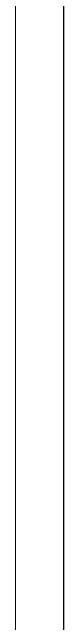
# Model space of a CAD drawing. Header units: millimetres. Extents: x 13 to 7248, y -1201 to 1478.
# Drawn here: x 5774.59 to 5777.59, y -1164.39 to -1126.43 of the extents above; entities that cross this region are included whole.
import ezdxf

# ---------------------------------------------------------------- set-up
doc = ezdxf.new("R2010")
doc.units = ezdxf.units.MM
doc.header["$LTSCALE"] = 5
doc.linetypes.add('SLD-实线', pattern=[0])
doc.layers.add('图框', color=7, linetype='SLD-实线')
doc.layers.add('粗实线', color=7, linetype='SLD-实线', lineweight=15)

msp = doc.modelspace()

# ---------------------------------------------------------------- linework, layer by layer
at = {"layer": '图框'}
msp.add_line((5777.587281159424, -1049.955400502125), (5777.587281159424, -1197.105400502125), dxfattribs=at)
at = {"layer": '粗实线'}
msp.add_line((5774.587281159424, -1052.955400502125), (5774.587281159424, -1193.955400502125), dxfattribs=at)

doc.saveas('drawing.dxf')
